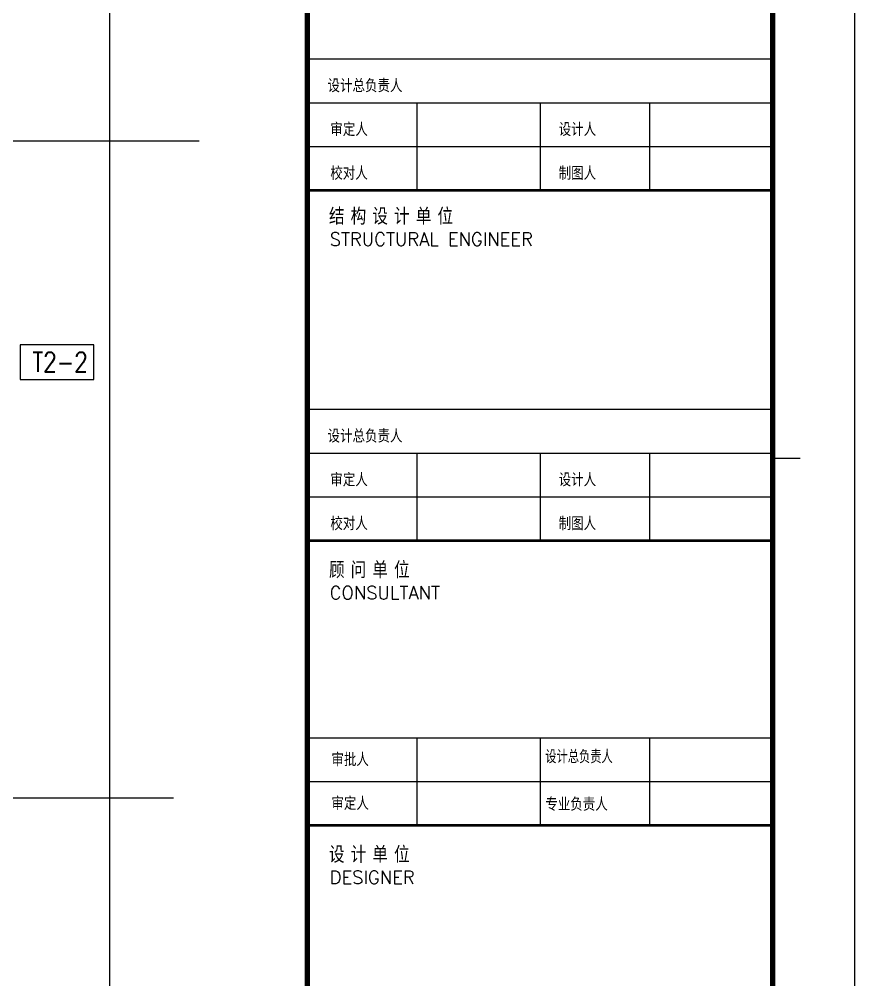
# Model space of a CAD drawing. Header units: inches. Extents: x -10386 to 73614, y -7144 to 52256.
# Drawn here: x 58349 to 73614, y 13034 to 30582 of the extents above; entities that cross this region are included whole.
import ezdxf
from ezdxf.enums import TextEntityAlignment as Align

# ---------------------------------------------------------------- set-up
doc = ezdxf.new("R2010")
doc.units = ezdxf.units.IN
doc.header["$MEASUREMENT"] = 0
doc.layers.add('arch', color=8, linetype='Continuous')
doc.layers.add('TITLE_BLOCK_A1$0$TITLE', color=7, linetype='Continuous')
doc.layers.add('Viewpoint', color=8, linetype='Continuous', plot=False)
doc.styles.add('ROMANS', font='romans.shx')
doc.styles.add('TITLE_BLOCK_A1$0$CHINESE(TITLE)', font='sa-rs.shx', dxfattribs={"bigfont": 'sa-hz.shx'})
doc.styles.add('TITLE_BLOCK_A1$0$ENGLISH', font='romans.shx', dxfattribs={"height": 540, "bigfont": 'chins.shx'})

msp = doc.modelspace()

# ---------------------------------------------------------------- linework, layer by layer
at = {"layer": 'arch', "ltscale": 0.02}
for points in [[(60000, 48856.2), (60000, -1780)], [(-4918.1, 28360), (61637.1, 28360)], [(-5389.1, 16360), (61166.2, 16360)]]:
    msp.add_lwpolyline(points, dxfattribs=at)
at = {"layer": 'arch'}
msp.add_lwpolyline([(58368.3, 24002.8), (59714.5, 24002.8), (59714.5, 24632.8), (58368.3, 24632.8)], close=True, dxfattribs=at)
at = {"layer": 'TITLE_BLOCK_A1$0$TITLE'}
for p, q in [((73614.1, -7143.5), (73614.1, 52256.5)), ((63614.1, 29856.5), (72114.1, 29856.5)), ((63614.1, 29856.5), (72114.1, 29856.5)), ((63614.1, 29056.5), (72114.1, 29056.5)), ((63614.1, 29056.5), (72114.1, 29056.5)), ((65614.1, 29056.5), (65614.1, 27456.5)), ((67864.1, 29056.5), (67864.1, 27456.5)), ((69864.1, 29056.5), (69864.1, 27456.5)), ((63614.1, 28256.5), (72114.1, 28256.5)), ((63614.1, 27456.5), (72114.1, 27456.5)), ((63614.1, 23456.5), (72114.1, 23456.5)), ((63614.1, 23456.5), (72114.1, 23456.5)), ((63614.1, 22656.5), (72114.1, 22656.5)), ((63614.1, 22656.5), (72114.1, 22656.5)), ((65614.1, 22656.5), (65614.1, 21056.5)), ((67864.1, 22656.5), (67864.1, 21056.5)), ((69864.1, 22656.5), (69864.1, 21056.5)), ((72614.1, 22556.5), (72114.1, 22556.5)), ((63614.1, 21856.5), (72114.1, 21856.5)), ((63614.1, 21056.5), (72114.1, 21056.5)), ((63614.1, 17456.5), (72114.1, 17456.5)), ((63614.1, 17456.5), (72114.1, 17456.5)), ((65614.1, 17456.5), (65614.1, 15856.5)), ((67864.1, 17456.5), (67864.1, 15856.5)), ((69864.1, 17456.5), (69864.1, 15856.5)), ((63614.1, 16656.5), (72114.1, 16656.5)), ((63614.1, 16656.5), (72114.1, 16656.5)), ((63614.1, 16656.5), (72114.1, 16656.5)), ((63614.1, 15856.5), (72114.1, 15856.5)), ((63614.1, 15856.5), (72114.1, 15856.5))]:
    msp.add_line(p, q, dxfattribs=at)
for points, const_width in [([(-6785.9, 50656.5), (-6785.9, -5543.5), (72114.1, -5543.5), (72114.1, 50656.5), (-6785.9, 50656.5)], 100), ([(63614.1, 50656.5), (63614.1, -5543.5)], 100), ([(63614.1, 27456.5), (72114.1, 27456.5)], 50), ([(63614.1, 27456.5), (72114.1, 27456.5)], 50), ([(63614.1, 21056.5), (72114.1, 21056.5)], 50), ([(63614.1, 21056.5), (72114.1, 21056.5)], 50), ([(63614.1, 21056.5), (72114.1, 21056.5)], 50), ([(63614.1, 21056.5), (72114.1, 21056.5)], 50), ([(63614.1, 15856.5), (72114.1, 15856.5)], 50)]:
    msp.add_lwpolyline(points, dxfattribs=dict(at, const_width=const_width))
at = {"layer": 'Viewpoint'}
msp.add_lwpolyline([(-6785.9, 50656.5), (-6785.9, -5543.5), (36614.1, -5543.5), (36614.1, -1543.5), (63614.1, -1543.5), (63614.1, 50656.5)], close=True, dxfattribs=at)

# ---------------------------------------------------------------- texts
at = {"layer": 'arch', "style": 'ROMANS', "width": 0.8}
msp.add_text('T2-2', height=360, dxfattribs=at).set_placement((59096, 24317.8), align=Align.MIDDLE_CENTER)
at = {"layer": 'TITLE_BLOCK_A1$0$TITLE'}
for s, height, style, p in [('设计总负责人', 240, 'TITLE_BLOCK_A1$0$CHINESE(TITLE)', (63982.4, 29246.6)), ('审定人', 240, 'TITLE_BLOCK_A1$0$CHINESE(TITLE)', (64032.9, 28447.2)), ('设计人', 240, 'TITLE_BLOCK_A1$0$CHINESE(TITLE)', (68204.7, 28447.2)), ('校对人', 240, 'TITLE_BLOCK_A1$0$CHINESE(TITLE)', (64032.9, 27647.2)), ('制图人', 240, 'TITLE_BLOCK_A1$0$CHINESE(TITLE)', (68204.7, 27647.2)), ('结 构 设 计 单 位', 300, 'TITLE_BLOCK_A1$0$CHINESE(TITLE)', (64007.6, 26829.4)), ('STRUCTURAL ENGINEER', 240, 'TITLE_BLOCK_A1$0$ENGLISH', (64020.6, 26444.4)), ('设计总负责人', 240, 'TITLE_BLOCK_A1$0$CHINESE(TITLE)', (63982.4, 22846.6)), ('审定人', 240, 'TITLE_BLOCK_A1$0$CHINESE(TITLE)', (64032.9, 22047.2)), ('设计人', 240, 'TITLE_BLOCK_A1$0$CHINESE(TITLE)', (68204.7, 22047.2)), ('校对人', 240, 'TITLE_BLOCK_A1$0$CHINESE(TITLE)', (64032.9, 21247.2)), ('制图人', 240, 'TITLE_BLOCK_A1$0$CHINESE(TITLE)', (68204.7, 21247.2)), ('顾 问 单 位', 300, 'TITLE_BLOCK_A1$0$CHINESE(TITLE)', (64007.6, 20370.1)), ('CONSULTANT', 240, 'TITLE_BLOCK_A1$0$ENGLISH', (64020.6, 19985.2)), ('审批人', 240, 'TITLE_BLOCK_A1$0$CHINESE(TITLE)', (64053.3, 16935.3)), ('审定人', 240, 'TITLE_BLOCK_A1$0$CHINESE(TITLE)', (64053.3, 16135.3)), ('专业负责人', 240, 'TITLE_BLOCK_A1$0$CHINESE(TITLE)', (67960.6, 16119.6)), ('设 计 单 位', 300, 'TITLE_BLOCK_A1$0$CHINESE(TITLE)', (64007.6, 15170.1)), ('DESIGNER', 240, 'TITLE_BLOCK_A1$0$ENGLISH', (64020.6, 14785.2))]:
    msp.add_text(s, height=height, dxfattribs=dict(at, style=style)).set_placement(p)
at = {"layer": 'TITLE_BLOCK_A1$0$TITLE', "style": 'TITLE_BLOCK_A1$0$CHINESE(TITLE)', "width": 0.9}
msp.add_text('设计总负责人', height=240, dxfattribs=at).set_placement((67960.6, 16989))

doc.saveas('drawing.dxf')
